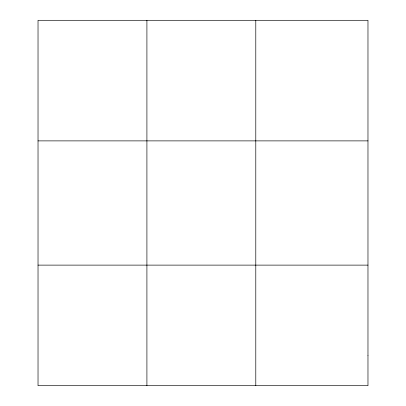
<?xml version="1.0" encoding="UTF-8"?>
<svg xmlns="http://www.w3.org/2000/svg" width="406" height="406" viewBox="0 0 406 406"><rect width="100%" height="100%" fill="white"/><g stroke="black" fill="none" stroke-linecap="round" stroke-linejoin="round"><path stroke-width="0.61" d="M146.911 20.3L146.911 385.7M255.79 20.3L255.79 385.7M38.027 140.882L367.973 140.882M38.027 265.118L367.973 265.118M367.973 355.554L367.973 385.7L38.027 385.7L38.027 20.3L367.973 20.3L367.973 355.554"/></g></svg>
